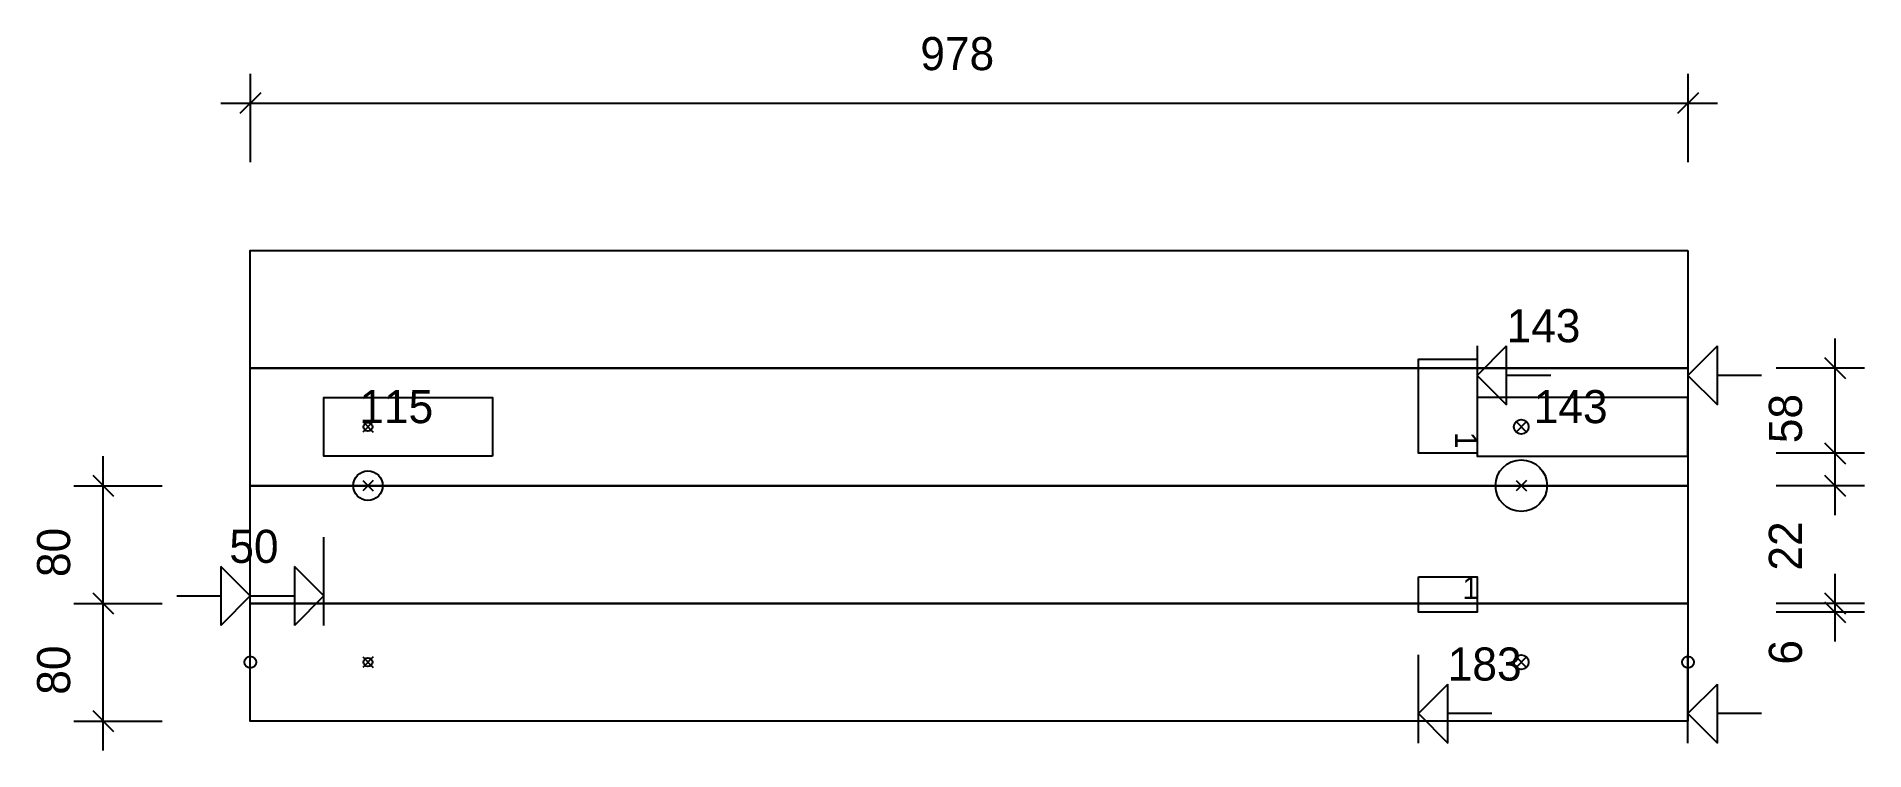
# Model space of a CAD drawing. Header units: millimetres. Extents: x -145 to 1098, y -20 to 465.
import ezdxf
from ezdxf.enums import TextEntityAlignment as Align

# ---------------------------------------------------------------- set-up
doc = ezdxf.new("R2010")
doc.units = ezdxf.units.MM
for name, color, linetype in [('1_StPR', 7, 'CONTINUOUS'), ('CONTOUR', 7, 'CONTINUOUS'), ('CUT_HANDRAIL', 7, 'CONTINUOUS'), ('CUT_STEP', 7, 'CONTINUOUS'), ('CUT_STEPTEXT', 7, 'CONTINUOUS'), ('CUT_VANGTENON', 7, 'CONTINUOUS'), ('DIMLINES', 7, 'CONTINUOUS'), ('DIMLINESTEXT', 7, 'CONTINUOUS'), ('DRILLINGS', 7, 'CONTINUOUS')]:
    doc.layers.add(name, color=color, linetype=linetype)

msp = doc.modelspace()

# ---------------------------------------------------------------- linework, layer by layer
at = {"layer": '1_StPR', "color": 0}
for centre in [(0, 40), (977.588, 40)]:
    msp.add_circle(centre, 4, dxfattribs=at)
at = {"layer": 'CONTOUR', "color": 0, "linetype": '0'}
for points in [[(977.588, 320), (977.588, 240), (0, 240), (0, 320), (977.588, 320)], [(977.588, 240), (977.588, 160), (0, 160), (0, 240), (977.588, 240)], [(977.588, 160), (977.588, 80), (0, 80), (0, 160), (977.588, 160)], [(977.588, 80), (977.588, 0), (0, 0), (0, 80), (977.588, 80)]]:
    msp.add_lwpolyline(points, dxfattribs=at)
at = {"layer": 'CUT_HANDRAIL', "color": 1, "linetype": '1'}
msp.add_lwpolyline([(164.727, 180), (107.363, 180), (50, 180), (50, 220), (164.727, 220), (164.727, 180)], dxfattribs=at)
at = {"layer": 'CUT_STEP', "color": 1, "linetype": '1'}
for points in [[(834.254, 240), (834.254, 211), (834.254, 182), (794.254, 182), (794.254, 240), (794.254, 246), (834.254, 246), (834.254, 240)], [(794.254, 98), (814.254, 98), (834.254, 98), (834.254, 80), (834.254, 74), (794.254, 74), (794.254, 80), (794.254, 98)]]:
    msp.add_lwpolyline(points, dxfattribs=at)
at = {"layer": 'CUT_VANGTENON', "color": 1, "linetype": '1'}
msp.add_lwpolyline([(977.588, 220), (905.921, 220), (834.254, 220), (834.254, 180), (977.588, 180), (977.588, 220)], dxfattribs=at)
at = {"layer": 'DIMLINES', "color": 0}
for p, q in [((0, 440), (0, 380)), ((977.588, 440), (977.588, 380)), ((7.071, 427.071), (-7.071, 412.929)), ((984.659, 427.071), (970.517, 412.929)), ((-20, 420), (997.588, 420)), ((834.254, 255), (834.254, 195)), ((834.254, 235), (854.254, 255)), ((854.254, 215), (854.254, 255)), ((977.588, 255), (977.588, 195)), ((977.588, 235), (997.588, 255)), ((997.588, 215), (997.588, 255)), ((1077.588, 140), (1077.588, 260)), ((1097.588, 240), (1037.588, 240)), ((1070.517, 247.071), (1084.659, 232.929)), ((834.254, 235), (854.254, 215)), ((884.254, 235), (854.254, 235)), ((977.588, 235), (997.588, 215)), ((1027.588, 235), (997.588, 235)), ((1070.517, 189.071), (1084.659, 174.929)), ((-100, 60), (-100, 180)), ((1097.588, 182), (1037.588, 182)), ((-107.071, 167.071), (-92.929, 152.929)), ((1070.517, 167.071), (1084.659, 152.929)), ((-120, 160), (-60, 160)), ((1097.588, 160), (1037.588, 160)), ((0, 65), (0, 125)), ((50, 65), (50, 125)), ((-100, -20), (-100, 100)), ((0, 85), (-20, 105)), ((-20, 105), (-20, 65)), ((50, 85), (30, 105)), ((30, 105), (30, 65)), ((1077.588, 54), (1077.588, 100)), ((-107.071, 87.071), (-92.929, 72.929)), ((-107.071, 87.071), (-92.929, 72.929)), ((1070.517, 87.071), (1084.659, 72.929)), ((-120, 80), (-60, 80)), ((-120, 80), (-60, 80)), ((-50, 85), (-20, 85)), ((0, 85), (-20, 65)), ((0, 85), (30, 85)), ((50, 85), (30, 65)), ((1097.588, 80), (1037.588, 80)), ((1070.517, 81.071), (1084.659, 66.929)), ((1097.588, 74), (1037.588, 74)), ((794.254, -15), (794.254, 45)), ((977.588, -15), (977.588, 45)), ((794.254, 5), (814.254, 25)), ((814.254, -15), (814.254, 25)), ((977.588, 5), (997.588, 25)), ((997.588, -15), (997.588, 25)), ((-120, 0), (-60, 0)), ((-107.071, 7.071), (-92.929, -7.071)), ((794.254, 5), (814.254, -15)), ((844.254, 5), (814.254, 5)), ((977.588, 5), (997.588, -15)), ((1027.588, 5), (997.588, 5))]:
    msp.add_line(p, q, dxfattribs=at)
at = {"layer": 'DRILLINGS', "color": 3}
for p, q in [((83.536, 203.536), (76.464, 196.464)), ((76.466, 203.536), (83.534, 196.464)), ((867.79, 203.536), (860.719, 196.464)), ((860.72, 203.536), (867.789, 196.464)), ((83.536, 163.536), (76.464, 156.464)), ((76.466, 163.536), (83.534, 156.464)), ((867.79, 163.536), (860.719, 156.464)), ((860.72, 163.536), (867.789, 156.464)), ((83.536, 43.536), (76.464, 36.464)), ((76.466, 43.536), (83.534, 36.464)), ((867.79, 43.536), (860.719, 36.464)), ((860.72, 43.536), (867.789, 36.464))]:
    msp.add_line(p, q, dxfattribs=at)
for centre, radius in [((80, 200), 3), ((864.254, 200), 5), ((864.254, 160), 17.5), ((80, 160), 10), ((80, 40), 3), ((864.254, 40), 5)]:
    msp.add_circle(centre, radius, dxfattribs=at)

# ---------------------------------------------------------------- texts
at = {"layer": 'CUT_STEPTEXT'}
msp.add_text('1', height=15, rotation=270, dxfattribs=at).set_placement((834.254, 196.5), align=Align.TOP_LEFT)
msp.add_text('1', height=15, dxfattribs=at).set_placement((824.254, 98), align=Align.TOP_LEFT)
at = {"layer": 'DIMLINESTEXT'}
for s, p in [('978', (455.608, 465)), ('143', (854.254, 280)), ('115', (74.178, 225)), ('143', (872.735, 225)), ('50', (-14.248, 130)), ('183', (814.254, 50))]:
    msp.add_text(s, height=22.5, dxfattribs=at).set_placement(p, align=Align.TOP_LEFT)
for s, p in [('58', (1032.588, 188.876)), ('80', (-145, 97.876)), ('22', (1032.588, 102.252)), ('80', (-145, 17.876)), ('6', (1032.588, 38.376))]:
    msp.add_text(s, height=22.5, rotation=90, dxfattribs=at).set_placement(p, align=Align.TOP_LEFT)

doc.saveas('drawing.dxf')
